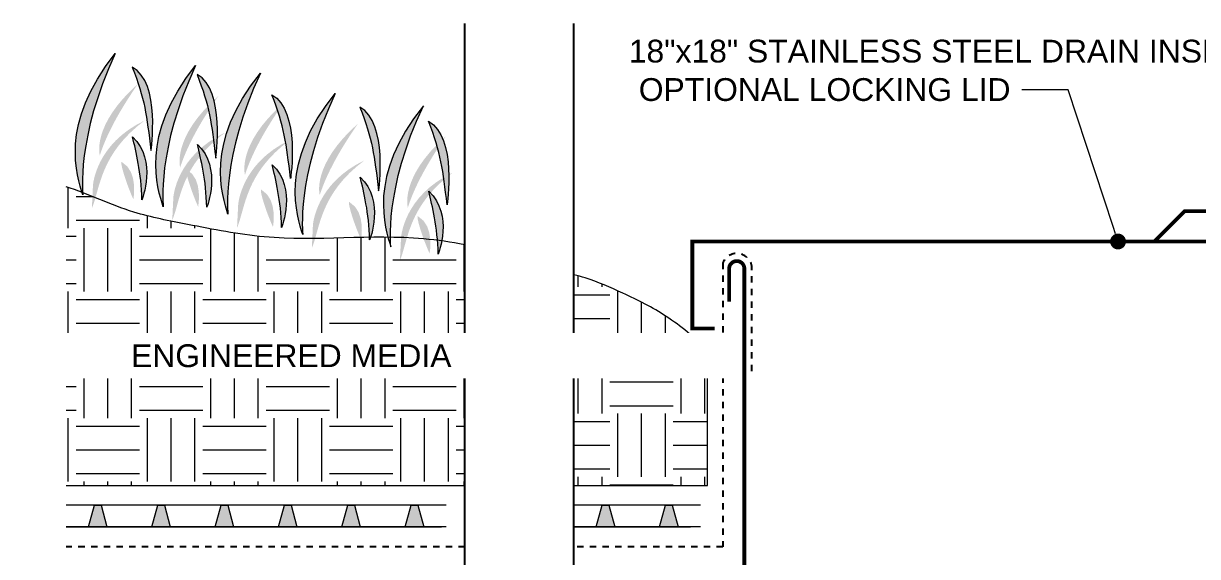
# Model space of a CAD drawing. Header units: inches. Extents: x 413.3 to 509.9, y 60.3 to 83.2.
# Drawn here: x 432.39 to 450.92, y 74.82 to 83.24 of the extents above; entities that cross this region are included whole.
import ezdxf
from ezdxf import colors
from ezdxf.entities.mleader import LeaderData, LeaderLine
from ezdxf.math import Vec2, Vec3

# ---------------------------------------------------------------- set-up
doc = ezdxf.new("R2010")
doc.units = ezdxf.units.IN
doc.header["$MEASUREMENT"] = 0
doc.linetypes.add('Dash', pattern=[0.25, 0.125, -0.125])
for name, color, linetype, lineweight in [('BP Drainage Mat', 191, 'Continuous', 0), ('BP Others', 190, 'Continuous', 0), ('BP Text', 20, 'Continuous', 0)]:
    doc.layers.add(name, color=color, linetype=linetype, lineweight=lineweight)
doc.layers.add('BP Metal', color=17, linetype='Continuous', true_color=0x803345)
doc.styles.get("Standard").update_dxf_attribs({"font": 'ARIALN.TTF'})

# ---------------------------------------------------------------- blocks, each defined once
blk = doc.blocks.new('_Dot')
at = {"color": 0, "linetype": 'ByBlock', "lineweight": -2}
blk.add_line((-0.5, 0), (-1, 0), dxfattribs=at)
at = {"color": 0, "linetype": 'ByBlock', "const_width": 0.5}
blk.add_lwpolyline([(-0.25, 0, 1), (0.25, 0, 1)], format="xyb", close=True, dxfattribs=at)
blk = doc.blocks.new('*U23')
at = {"layer": 'BP Drainage Mat'}
h = blk.add_hatch(color=256, dxfattribs=at)
h.dxf.hatch_style = 1
h.paths.add_polyline_path([(0.5, 0.343), (0.553, 0.343), (0.645, 0), (0.5, 0), (0.355, 0), (0.447, 0.343)])
at = {"layer": 'BP Drainage Mat', "linetype": 'Continuous'}
for points in [[(1, 0.343), (0, 0.343)], [(1, 0), (0, 0)]]:
    blk.add_lwpolyline(points, dxfattribs=at)
blk.add_lwpolyline([(0.5, 0.343), (0.553, 0.343), (0.645, 0), (0.5, 0), (0.355, 0), (0.447, 0.343)], close=True, dxfattribs=at)
blk = doc.blocks.new('*U24')
at = {"layer": 'BP Drainage Mat', "color": 0, "linetype": 'ByBlock', "lineweight": -2, "transparency": 16777216}
for p in [(433.062, 75.288), (434.062, 75.288), (435.062, 75.288), (436.062, 75.288), (437.062, 75.288), (438.062, 75.288)]:
    blk.add_blockref('*U23', p, dxfattribs=at)
blk = doc.blocks.new('*U25')
at = {"layer": 'BP Drainage Mat'}
h = blk.add_hatch(color=256, dxfattribs=at)
h.dxf.hatch_style = 1
h.paths.add_polyline_path([(0.5, 0.343), (0.553, 0.343), (0.645, 0), (0.5, 0), (0.355, 0), (0.447, 0.343)])
at = {"layer": 'BP Drainage Mat', "linetype": 'Continuous'}
for points in [[(1, 0.343), (0, 0.343)], [(1, 0), (0, 0)]]:
    blk.add_lwpolyline(points, dxfattribs=at)
blk.add_lwpolyline([(0.5, 0.343), (0.553, 0.343), (0.645, 0), (0.5, 0), (0.355, 0), (0.447, 0.343)], close=True, dxfattribs=at)
blk = doc.blocks.new('*U26')
at = {"layer": 'BP Drainage Mat', "color": 0, "linetype": 'ByBlock', "lineweight": -2, "transparency": 16777216}
for p in [(441.077, 75.288), (442.077, 75.288)]:
    blk.add_blockref('*U25', p, dxfattribs=at)

msp = doc.modelspace()

# ---------------------------------------------------------------- hatches: boundary and pattern name
at = {"layer": 'BP Others'}
h = msp.add_hatch(color=73, dxfattribs=at)
h.dxf.hatch_style = 2
edge = h.paths.add_edge_path()
edge.add_spline(control_points=[(433.327, 80.535), (433.327, 80.535), (433.217, 81.441), (433.84, 82.766), (432.94, 81.651), (433.24, 80.823), (433.327, 80.535)], knot_values=[0, 0, 0, 0, 1, 1, 1, 2, 2, 2, 2], degree=3, periodic=0)
h = msp.add_hatch(color=73, dxfattribs=at)
h.dxf.hatch_style = 2
edge = h.paths.add_edge_path()
edge.add_spline(control_points=[(434.403, 81.232), (434.403, 81.232), (434.562, 82.306), (434.107, 82.553), (434.305, 82.05), (434.334, 81.788), (434.403, 81.232)], knot_values=[0, 0, 0, 0, 1, 1, 1, 2, 2, 2, 2], degree=3, periodic=0)
h = msp.add_hatch(color=73, dxfattribs=at)
h.dxf.hatch_style = 2
edge = h.paths.add_edge_path()
edge.add_spline(control_points=[(434.596, 80.344), (434.596, 80.344), (434.485, 81.25), (435.108, 82.575), (434.209, 81.46), (434.509, 80.632), (434.596, 80.344)], knot_values=[0, 0, 0, 0, 1, 1, 1, 2, 2, 2, 2], degree=3, periodic=0)
h = msp.add_hatch(color=73, dxfattribs=at)
h.dxf.hatch_style = 2
edge = h.paths.add_edge_path()
edge.add_spline(control_points=[(433.595, 81.157), (433.595, 81.157), (433.46, 81.632), (434.196, 82.285), (433.986, 81.977), (433.73, 81.575), (433.595, 81.157)], knot_values=[0, 0, 0, 0, 1, 1, 1, 2, 2, 2, 2], degree=3, periodic=0)
h = msp.add_hatch(color=73, dxfattribs=at)
h.dxf.hatch_style = 2
edge = h.paths.add_edge_path()
edge.add_spline(control_points=[(435.425, 81.115), (435.425, 81.115), (435.585, 82.19), (435.13, 82.436), (435.328, 81.933), (435.357, 81.671), (435.425, 81.115)], knot_values=[0, 0, 0, 0, 1, 1, 1, 2, 2, 2, 2], degree=3, periodic=0)
h = msp.add_hatch(color=73, dxfattribs=at)
h.dxf.hatch_style = 2
edge = h.paths.add_edge_path()
edge.add_spline(control_points=[(435.618, 80.227), (435.618, 80.227), (435.508, 81.133), (436.131, 82.458), (435.232, 81.344), (435.532, 80.515), (435.618, 80.227)], knot_values=[0, 0, 0, 0, 1, 1, 1, 2, 2, 2, 2], degree=3, periodic=0)
h = msp.add_hatch(color=73, dxfattribs=at)
h.dxf.hatch_style = 2
edge = h.paths.add_edge_path()
edge.add_spline(control_points=[(436.606, 80.794), (436.606, 80.794), (436.765, 81.869), (436.31, 82.115), (436.508, 81.612), (436.538, 81.35), (436.606, 80.794)], knot_values=[0, 0, 0, 0, 1, 1, 1, 2, 2, 2, 2], degree=3, periodic=0)
h = msp.add_hatch(color=73, dxfattribs=at)
h.dxf.hatch_style = 2
edge = h.paths.add_edge_path()
edge.add_spline(control_points=[(436.799, 79.907), (436.799, 79.907), (436.688, 80.813), (437.312, 82.137), (436.412, 81.023), (436.712, 80.195), (436.799, 79.907)], knot_values=[0, 0, 0, 0, 1, 1, 1, 2, 2, 2, 2], degree=3, periodic=0)
h = msp.add_hatch(color=73, dxfattribs=at)
h.dxf.hatch_style = 2
edge = h.paths.add_edge_path()
edge.add_spline(control_points=[(434.863, 80.966), (434.863, 80.966), (434.729, 81.441), (435.465, 82.094), (435.255, 81.786), (434.999, 81.384), (434.863, 80.966)], knot_values=[0, 0, 0, 0, 1, 1, 1, 2, 2, 2, 2], degree=3, periodic=0)
h = msp.add_hatch(color=73, dxfattribs=at)
h.dxf.hatch_style = 2
edge = h.paths.add_edge_path()
edge.add_spline(control_points=[(435.886, 80.849), (435.886, 80.849), (435.751, 81.324), (436.488, 81.977), (436.278, 81.669), (436.022, 81.267), (435.886, 80.849)], knot_values=[0, 0, 0, 0, 1, 1, 1, 2, 2, 2, 2], degree=3, periodic=0)
h = msp.add_hatch(color=73, dxfattribs=at)
h.dxf.hatch_style = 2
edge = h.paths.add_edge_path()
edge.add_spline(control_points=[(437.996, 80.598), (437.996, 80.598), (438.155, 81.673), (437.7, 81.919), (437.899, 81.416), (437.928, 81.154), (437.996, 80.598)], knot_values=[0, 0, 0, 0, 1, 1, 1, 2, 2, 2, 2], degree=3, periodic=0)
h = msp.add_hatch(color=73, dxfattribs=at)
h.dxf.hatch_style = 2
edge = h.paths.add_edge_path()
edge.add_spline(control_points=[(438.189, 79.71), (438.189, 79.71), (438.079, 80.617), (438.702, 81.941), (437.802, 80.827), (438.102, 79.998), (438.189, 79.71)], knot_values=[0, 0, 0, 0, 1, 1, 1, 2, 2, 2, 2], degree=3, periodic=0)
h = msp.add_hatch(color=73, dxfattribs=at)
h.dxf.hatch_style = 2
edge = h.paths.add_edge_path()
edge.add_spline(control_points=[(433.487, 80.684), (433.487, 80.684), (433.527, 81.34), (434.302, 81.707), (433.596, 81.18), (433.602, 80.635), (433.47, 80.32), (433.47, 80.32), (433.487, 80.684), (433.487, 80.684)], knot_values=[0, 0, 0, 0, 1, 1, 1, 2, 2, 2, 3, 3, 3, 3], degree=3, periodic=0)
h = msp.add_hatch(color=73, dxfattribs=at)
h.dxf.hatch_style = 2
edge = h.paths.add_edge_path()
edge.add_spline(control_points=[(437.066, 80.529), (437.066, 80.529), (436.932, 81.004), (437.668, 81.657), (437.458, 81.348), (437.202, 80.947), (437.066, 80.529)], knot_values=[0, 0, 0, 0, 1, 1, 1, 2, 2, 2, 2], degree=3, periodic=0)
h = msp.add_hatch(color=73, dxfattribs=at)
h.dxf.hatch_style = 2
edge = h.paths.add_edge_path()
edge.add_spline(control_points=[(439.078, 80.374), (439.078, 80.374), (439.238, 81.449), (438.783, 81.696), (438.981, 81.192), (439.01, 80.93), (439.078, 80.374)], knot_values=[0, 0, 0, 0, 1, 1, 1, 2, 2, 2, 2], degree=3, periodic=0)
h = msp.add_hatch(color=73, dxfattribs=at)
h.dxf.hatch_style = 2
edge = h.paths.add_edge_path()
edge.add_spline(control_points=[(434.26, 80.455), (434.26, 80.455), (434.507, 81.072), (434.113, 81.448), (434.166, 81.213), (434.251, 80.889), (434.26, 80.455)], knot_values=[0, 0, 0, 0, 1, 1, 1, 2, 2, 2, 2], degree=3, periodic=0)
h = msp.add_hatch(color=73, dxfattribs=at)
h.dxf.hatch_style = 2
edge = h.paths.add_edge_path()
edge.add_spline(control_points=[(434.756, 80.493), (434.756, 80.493), (434.796, 81.149), (435.571, 81.516), (434.864, 80.989), (434.871, 80.444), (434.738, 80.129), (434.738, 80.129), (434.756, 80.493), (434.756, 80.493)], knot_values=[0, 0, 0, 0, 1, 1, 1, 2, 2, 2, 3, 3, 3, 3], degree=3, periodic=0)
h = msp.add_hatch(color=73, dxfattribs=at)
h.dxf.hatch_style = 2
edge = h.paths.add_edge_path()
edge.add_spline(control_points=[(435.779, 80.376), (435.779, 80.376), (435.819, 81.032), (436.594, 81.399), (435.887, 80.872), (435.894, 80.327), (435.761, 80.012), (435.761, 80.012), (435.779, 80.376), (435.779, 80.376)], knot_values=[0, 0, 0, 0, 1, 1, 1, 2, 2, 2, 3, 3, 3, 3], degree=3, periodic=0)
h = msp.add_hatch(color=73, dxfattribs=at)
h.dxf.hatch_style = 2
edge = h.paths.add_edge_path()
edge.add_spline(control_points=[(438.457, 80.333), (438.457, 80.333), (438.322, 80.807), (439.058, 81.461), (438.848, 81.152), (438.592, 80.75), (438.457, 80.333)], knot_values=[0, 0, 0, 0, 1, 1, 1, 2, 2, 2, 2], degree=3, periodic=0)
h = msp.add_hatch(color=73, dxfattribs=at)
h.dxf.hatch_style = 2
edge = h.paths.add_edge_path()
edge.add_spline(control_points=[(435.283, 80.339), (435.283, 80.339), (435.53, 80.955), (435.136, 81.331), (435.189, 81.096), (435.274, 80.772), (435.283, 80.339)], knot_values=[0, 0, 0, 0, 1, 1, 1, 2, 2, 2, 2], degree=3, periodic=0)
h = msp.add_hatch(color=73, dxfattribs=at)
h.dxf.hatch_style = 2
edge = h.paths.add_edge_path()
edge.add_spline(control_points=[(434.124, 80.463), (434.124, 80.463), (434.21, 80.898), (433.947, 81.049), (433.899, 81.104), (433.984, 80.778), (434.124, 80.463)], knot_values=[0, 0, 0, 0, 1, 1, 1, 2, 2, 2, 2], degree=3, periodic=0)
h = msp.add_hatch(color=73, dxfattribs=at)
h.dxf.hatch_style = 2
edge = h.paths.add_edge_path()
edge.add_spline(control_points=[(435.147, 80.346), (435.147, 80.346), (435.233, 80.781), (434.97, 80.932), (434.922, 80.987), (435.007, 80.661), (435.147, 80.346)], knot_values=[0, 0, 0, 0, 1, 1, 1, 2, 2, 2, 2], degree=3, periodic=0)
h = msp.add_hatch(color=73, dxfattribs=at)
h.dxf.hatch_style = 2
edge = h.paths.add_edge_path()
edge.add_spline(control_points=[(436.464, 80.018), (436.464, 80.018), (436.71, 80.634), (436.317, 81.01), (436.369, 80.775), (436.455, 80.451), (436.464, 80.018)], knot_values=[0, 0, 0, 0, 1, 1, 1, 2, 2, 2, 2], degree=3, periodic=0)
h = msp.add_hatch(color=73, dxfattribs=at)
h.dxf.hatch_style = 2
edge = h.paths.add_edge_path()
edge.add_spline(control_points=[(436.959, 80.056), (436.959, 80.056), (436.999, 80.712), (437.774, 81.079), (437.067, 80.552), (437.074, 80.007), (436.942, 79.692), (436.942, 79.692), (436.959, 80.056), (436.959, 80.056)], knot_values=[0, 0, 0, 0, 1, 1, 1, 2, 2, 2, 3, 3, 3, 3], degree=3, periodic=0)
h = msp.add_hatch(color=73, dxfattribs=at)
h.dxf.hatch_style = 2
edge = h.paths.add_edge_path()
edge.add_spline(control_points=[(437.854, 79.822), (437.854, 79.822), (438.1, 80.438), (437.707, 80.814), (437.759, 80.579), (437.845, 80.255), (437.854, 79.822)], knot_values=[0, 0, 0, 0, 1, 1, 1, 2, 2, 2, 2], degree=3, periodic=0)
h = msp.add_hatch(color=73, dxfattribs=at)
h.dxf.hatch_style = 2
edge = h.paths.add_edge_path()
edge.add_spline(control_points=[(438.35, 79.859), (438.35, 79.859), (438.389, 80.515), (439.164, 80.883), (438.458, 80.356), (438.464, 79.811), (438.332, 79.495), (438.332, 79.495), (438.35, 79.859), (438.35, 79.859)], knot_values=[0, 0, 0, 0, 1, 1, 1, 2, 2, 2, 3, 3, 3, 3], degree=3, periodic=0)
h = msp.add_hatch(dxfattribs=at)
h.set_pattern_fill('EARTH', color=256, scale=4)
h.set_pattern_definition([(0, (-1222.779, 12.1299), (1, 1), [1, -1]), (0, (-1222.779, 12.5049), (1, 1), [1, -1]), (0, (-1222.779, 12.8799), (1, 1), [1, -1]), (90, (-1222.654, 13.0049), (-1, 1), [1, -1]), (90, (-1222.279, 13.0049), (-1, 1), [1, -1]), (90, (-1221.904, 13.0049), (-1, 1), [1, -1])])
edge = h.paths.add_edge_path()
edge.add_spline(control_points=[(439.356, 79.744), (439.14, 79.786), (438.099, 79.941), (436.608, 79.739), (435.097, 80.046), (434.037, 80.245), (433.421, 80.543), (433.062, 80.662)], knot_values=[0.444184, 0.444184, 0.444184, 0.444184, 0.609848, 1.238528, 1.544532, 1.76236, 2.046359, 2.046359, 2.046359, 2.046359], degree=3, periodic=0)
edge.add_line((433.062, 80.662), (433.062, 75.944))
edge.add_line((433.062, 75.944), (439.356, 75.944))
edge.add_line((439.356, 75.944), (439.356, 79.744))
h = msp.add_hatch(color=73, dxfattribs=at)
h.dxf.hatch_style = 2
edge = h.paths.add_edge_path()
edge.add_spline(control_points=[(436.328, 80.026), (436.328, 80.026), (436.413, 80.46), (436.15, 80.611), (436.102, 80.666), (436.187, 80.34), (436.328, 80.026)], knot_values=[0, 0, 0, 0, 1, 1, 1, 2, 2, 2, 2], degree=3, periodic=0)
h = msp.add_hatch(color=73, dxfattribs=at)
h.dxf.hatch_style = 2
edge = h.paths.add_edge_path()
edge.add_spline(control_points=[(437.718, 79.829), (437.718, 79.829), (437.803, 80.264), (437.541, 80.415), (437.492, 80.47), (437.577, 80.144), (437.718, 79.829)], knot_values=[0, 0, 0, 0, 1, 1, 1, 2, 2, 2, 2], degree=3, periodic=0)
h = msp.add_hatch(color=73, dxfattribs=at)
h.dxf.hatch_style = 2
edge = h.paths.add_edge_path()
edge.add_spline(control_points=[(438.936, 79.598), (438.936, 79.598), (439.183, 80.215), (438.789, 80.591), (438.842, 80.355), (438.927, 80.032), (438.936, 79.598)], knot_values=[0, 0, 0, 0, 1, 1, 1, 2, 2, 2, 2], degree=3, periodic=0)
h = msp.add_hatch(color=73, dxfattribs=at)
h.dxf.hatch_style = 2
edge = h.paths.add_edge_path()
edge.add_spline(control_points=[(438.8, 79.606), (438.8, 79.606), (438.886, 80.04), (438.623, 80.191), (438.575, 80.247), (438.66, 79.92), (438.8, 79.606)], knot_values=[0, 0, 0, 0, 1, 1, 1, 2, 2, 2, 2], degree=3, periodic=0)
h = msp.add_hatch(dxfattribs=at)
h.set_pattern_fill('EARTH', color=256, scale=4, style=0, double=1)
h.set_pattern_definition([(0, (400.6466, 52.2018), (1, 1), [1, -1]), (0, (400.6466, 52.5768), (1, 1), [1, -1]), (0, (400.6466, 52.9518), (1, 1), [1, -1]), (90, (400.7716, 53.0768), (-1, 1), [1, -1]), (90, (401.1466, 53.0768), (-1, 1), [1, -1]), (90, (401.5216, 53.0768), (-1, 1), [1, -1])])
h.paths.add_polyline_path([(443.188, 75.944), (443.188, 78.093), (443.187, 78.094), (443.179, 78.101), (443.171, 78.108), (443.164, 78.114), (443.156, 78.121), (443.149, 78.128), (443.141, 78.135), (443.133, 78.141), (443.126, 78.148), (443.118, 78.155), (443.11, 78.162), (443.103, 78.168), (443.095, 78.175), (443.087, 78.182), (443.08, 78.189), (443.072, 78.195), (443.064, 78.202), (443.057, 78.209), (443.049, 78.215), (443.041, 78.222), (443.034, 78.229), (443.026, 78.235), (443.018, 78.242), (443.011, 78.249), (443.003, 78.255), (442.995, 78.262), (442.987, 78.268), (442.98, 78.275), (442.972, 78.282), (442.964, 78.288), (442.956, 78.295), (442.948, 78.301), (442.941, 78.308), (442.933, 78.314), (442.925, 78.321), (442.917, 78.327), (442.909, 78.334), (442.902, 78.34), (442.894, 78.347), (442.886, 78.353), (442.878, 78.36), (442.87, 78.366), (442.862, 78.372), (442.854, 78.379), (442.846, 78.385), (442.838, 78.391), (442.831, 78.398), (442.823, 78.404), (442.815, 78.41), (442.807, 78.417), (442.799, 78.423), (442.791, 78.429), (442.783, 78.435), (442.775, 78.442), (442.767, 78.448), (442.759, 78.454), (442.751, 78.46), (442.743, 78.466), (442.734, 78.472), (442.726, 78.478), (442.718, 78.484), (442.71, 78.491), (442.702, 78.497), (442.694, 78.503), (442.686, 78.509), (442.677, 78.515), (442.669, 78.52), (442.661, 78.526), (442.653, 78.532), (442.645, 78.538), (442.636, 78.544), (442.628, 78.55), (442.62, 78.556), (442.611, 78.561), (442.603, 78.567), (442.595, 78.573), (442.586, 78.579), (442.578, 78.584), (442.57, 78.59), (442.561, 78.596), (442.553, 78.601), (442.544, 78.607), (442.536, 78.612), (442.528, 78.618), (442.519, 78.624), (442.511, 78.629), (442.502, 78.634), (442.493, 78.64), (442.485, 78.645), (442.476, 78.651), (442.468, 78.656), (442.459, 78.661), (442.45, 78.667), (442.442, 78.672), (442.433, 78.677), (442.425, 78.683), (442.416, 78.688), (442.407, 78.693), (442.398, 78.698), (442.39, 78.703), (442.381, 78.708), (442.372, 78.714), (442.363, 78.719), (442.355, 78.724), (442.346, 78.729), (442.337, 78.734), (442.328, 78.739), (442.319, 78.744), (442.31, 78.749), (442.302, 78.754), (442.293, 78.759), (442.284, 78.764), (442.275, 78.768), (442.266, 78.773), (442.257, 78.778), (442.248, 78.783), (442.239, 78.788), (442.23, 78.793), (442.221, 78.797), (442.212, 78.802), (442.203, 78.807), (442.194, 78.812), (442.185, 78.816), (442.176, 78.821), (442.167, 78.826), (442.158, 78.83), (442.149, 78.835), (442.14, 78.84), (442.131, 78.844), (442.122, 78.849), (442.113, 78.854), (442.104, 78.858), (442.095, 78.863), (442.086, 78.867), (442.076, 78.872), (442.067, 78.876), (442.058, 78.881), (442.049, 78.885), (442.04, 78.89), (442.031, 78.894), (442.022, 78.899), (442.013, 78.903), (442.003, 78.908), (441.994, 78.912), (441.985, 78.917), (441.976, 78.921), (441.967, 78.925), (441.957, 78.93), (441.948, 78.934), (441.939, 78.939), (441.93, 78.943), (441.921, 78.947), (441.911, 78.952), (441.902, 78.956), (441.893, 78.96), (441.884, 78.965), (441.875, 78.969), (441.865, 78.973), (441.856, 78.978), (441.847, 78.982), (441.838, 78.986), (441.829, 78.99), (441.819, 78.995), (441.81, 78.999), (441.801, 79.003), (441.792, 79.007), (441.782, 79.012), (441.773, 79.016), (441.764, 79.02), (441.755, 79.024), (441.745, 79.029), (441.736, 79.033), (441.727, 79.037), (441.718, 79.041), (441.708, 79.045), (441.699, 79.049), (441.69, 79.053), (441.68, 79.058), (441.671, 79.062), (441.662, 79.066), (441.653, 79.07), (441.643, 79.074), (441.634, 79.078), (441.625, 79.082), (441.615, 79.086), (441.606, 79.09), (441.597, 79.094), (441.587, 79.098), (441.578, 79.102), (441.568, 79.105), (441.559, 79.109), (441.55, 79.113), (441.54, 79.117), (441.531, 79.121), (441.521, 79.125), (441.512, 79.128), (441.503, 79.132), (441.493, 79.136), (441.484, 79.14), (441.474, 79.143), (441.465, 79.147), (441.455, 79.151), (441.446, 79.154), (441.436, 79.158), (441.427, 79.161), (441.417, 79.165), (441.408, 79.168), (441.398, 79.172), (441.389, 79.175), (441.379, 79.179), (441.37, 79.182), (441.36, 79.186), (441.35, 79.189), (441.341, 79.192), (441.331, 79.196), (441.321, 79.199), (441.312, 79.202), (441.302, 79.205), (441.292, 79.208), (441.283, 79.212), (441.273, 79.215), (441.263, 79.218), (441.254, 79.221), (441.244, 79.224), (441.234, 79.227), (441.224, 79.23), (441.215, 79.233), (441.205, 79.236), (441.195, 79.238), (441.185, 79.241), (441.175, 79.244), (441.165, 79.247), (441.156, 79.25), (441.146, 79.253), (441.136, 79.255), (441.126, 79.258), (441.116, 79.261), (441.106, 79.264), (441.097, 79.267), (441.087, 79.269), (441.077, 79.272), (441.077, 75.944)])

# ---------------------------------------------------------------- linework, layer by layer
at = {"linetype": 'Continuous'}
for points in [[(439.356, 65.187), (439.356, 72.784), (439.905, 72.984), (438.806, 73.384), (439.356, 73.584), (439.356, 83.241)], [(441.077, 65.187), (441.077, 72.784), (441.626, 72.984), (440.527, 73.384), (441.077, 73.584), (441.077, 83.241)]]:
    msp.add_lwpolyline(points, dxfattribs=at)
at = {"linetype": 'Dash', "ltscale": 0.5}
msp.add_lwpolyline([(443.889, 77.746), (443.889, 79.367, 0.816117), (443.428, 79.461), (443.428, 74.975), (441.077, 74.975)], format="xyb", dxfattribs=at)
msp.add_lwpolyline([(439.356, 74.975), (433.062, 74.975)], dxfattribs=at)
at = {"layer": 'BP Drainage Mat'}
for p, q in [((433.062, 75.288), (438.991, 75.288)), ((441.077, 75.288), (442.918, 75.288))]:
    msp.add_line(p, q, dxfattribs=at)
at = {"layer": 'BP Metal', "const_width": 0.06}
msp.add_lwpolyline([(441.077, 71.225), (443.769, 70.989), (443.769, 79.367, 1), (443.529, 79.367), (443.529, 78.848)], format="xyb", dxfattribs=at)
at = {"layer": 'BP Others', "const_width": 0.06}
for points in [[(454.268, 80.276), (450.721, 80.276), (450.241, 79.796)], [(465.237, 78.421), (465.588, 78.421), (465.588, 79.796), (442.948, 79.796), (442.948, 78.421), (443.299, 78.421)]]:
    msp.add_lwpolyline(points, dxfattribs=at)
at = {"layer": 'BP Others'}
for points in [[(443.188, 75.944), (443.188, 78.093)], [(433.062, 75.944), (439.356, 75.944)], [(441.077, 75.944), (443.188, 75.944)]]:
    msp.add_lwpolyline(points, dxfattribs=at)
at = {"layer": 'BP Others', "color": 73}
for points in [[(433.327, 80.535), (433.327, 80.535), (433.217, 81.441), (433.84, 82.766), (432.94, 81.651), (433.24, 80.823), (433.327, 80.535)], [(434.596, 80.344), (434.596, 80.344), (434.485, 81.25), (435.108, 82.575), (434.209, 81.46), (434.509, 80.632), (434.596, 80.344)], [(435.618, 80.227), (435.618, 80.227), (435.508, 81.133), (436.131, 82.458), (435.232, 81.344), (435.532, 80.515), (435.618, 80.227)], [(436.606, 80.794), (436.606, 80.794), (436.765, 81.869), (436.31, 82.115), (436.508, 81.612), (436.538, 81.35), (436.606, 80.794)], [(436.799, 79.907), (436.799, 79.907), (436.688, 80.813), (437.312, 82.137), (436.412, 81.023), (436.712, 80.195), (436.799, 79.907)], [(439.078, 80.374), (439.078, 80.374), (439.238, 81.449), (438.783, 81.696), (438.981, 81.192), (439.01, 80.93), (439.078, 80.374)], [(434.26, 80.455), (434.26, 80.455), (434.507, 81.072), (434.113, 81.448), (434.166, 81.213), (434.251, 80.889), (434.26, 80.455)], [(435.283, 80.339), (435.283, 80.339), (435.53, 80.955), (435.136, 81.331), (435.189, 81.096), (435.274, 80.772), (435.283, 80.339)], [(436.464, 80.018), (436.464, 80.018), (436.71, 80.634), (436.317, 81.01), (436.369, 80.775), (436.455, 80.451), (436.464, 80.018)], [(437.854, 79.822), (437.854, 79.822), (438.1, 80.438), (437.707, 80.814), (437.759, 80.579), (437.845, 80.255), (437.854, 79.822)], [(438.936, 79.598), (438.936, 79.598), (439.183, 80.215), (438.789, 80.591), (438.842, 80.355), (438.927, 80.032), (438.936, 79.598)]]:
    msp.add_open_spline(points, degree=3, knots=[0, 0, 0, 0, 1, 1, 1, 2, 2, 2, 2], dxfattribs=at)
for points in [[(434.403, 81.232), (434.403, 81.232), (434.562, 82.306), (434.107, 82.553)], [(434.107, 82.553), (434.305, 82.05), (434.334, 81.788), (434.403, 81.232)], [(435.425, 81.115), (435.425, 81.115), (435.585, 82.19), (435.13, 82.436)], [(435.13, 82.436), (435.328, 81.933), (435.357, 81.671), (435.425, 81.115)], [(437.996, 80.598), (437.996, 80.598), (438.155, 81.673), (437.7, 81.919)], [(437.7, 81.919), (437.899, 81.416), (437.928, 81.154), (437.996, 80.598)], [(438.702, 81.941), (437.802, 80.827), (438.102, 79.998), (438.189, 79.71)], [(438.189, 79.71), (438.189, 79.71), (438.079, 80.617), (438.702, 81.941)]]:
    msp.add_open_spline(points, degree=3, dxfattribs=at)
at = {"layer": 'BP Others'}
for points, knots in [([(439.356, 79.744), (439.14, 79.786), (438.099, 79.941), (436.608, 79.739), (435.097, 80.046), (434.037, 80.245), (433.421, 80.543), (433.062, 80.662)], [0.444184, 0.444184, 0.444184, 0.444184, 0.609848, 1.238528, 1.544532, 1.76236, 2.046359, 2.046359, 2.046359, 2.046359]), ([(443.188, 78.093), (442.979, 78.279), (442.571, 78.629), (441.894, 78.966), (441.405, 79.181), (441.137, 79.255), (441.077, 79.272)], [0.0401076, 0.0401076, 0.0401076, 0.0401076, 0.2490869, 0.4429572, 0.6033195, 0.649824, 0.649824, 0.649824, 0.649824])]:
    msp.add_open_spline(points, degree=3, knots=knots, dxfattribs=at)

# ---------------------------------------------------------------- block references
at = {"layer": 'BP Drainage Mat'}
for name in ['*U24', '*U26']:
    msp.add_blockref(name, (0, 0), dxfattribs=at)

# ---------------------------------------------------------------- leaders
at = {"layer": 'BP Text'}
ml = msp.add_multileader_mtext('Standard', dxfattribs=at)
ml.set_content('\\A1;{\\fArial|b0|i0|c0|p34;OPTIONAL LOCKING LID}', color=256)
ml.set_leader_properties(color=256, lineweight=0)
ml.set_arrow_properties(name='DOT')
ml.build(insert=Vec2(0, 0))
ml.multileader.update_dxf_attribs({"text_left_attachment_type": 2, "text_right_attachment_type": 2, "dogleg_length": 0.36, "arrow_head_size": 0.25, "scale": 4})
ctx = ml.context
ctx.base_point, ctx.scale, ctx.char_height, ctx.arrow_head_size, ctx.landing_gap_size, ctx.plane_origin = Vec3(441.972, 82.191), 4, 0.36, 0.25, 0.18, Vec3(511.805, 84.324)
ctx.left_attachment, ctx.right_attachment, ctx.text_align_type = 2, 2, 2
notes = []
notes.append((ctx, [(0, (1, 1, 0), (448.881, 82.191), (-1, 0), 0.731, [(1, [(449.667, 79.796)], 0, [])])]))
ctx.mtext.insert, ctx.mtext.width, ctx.mtext.alignment, ctx.mtext.flow_direction = Vec3(447.97, 82.377), 8.51843, 3, 5
for ctx, leaders in notes:
    for number, flags, end, landing, length, lines in leaders:
        leader = LeaderData()
        leader.index, (leader.has_last_leader_line, leader.has_dogleg_vector, leader.attachment_direction) = number, flags
        leader.last_leader_point, leader.dogleg_vector, leader.dogleg_length = Vec3(end), Vec3(landing), length
        for number, points, colour, breaks in lines:
            line = LeaderLine()
            line.index, line.vertices, line.color, line.breaks = number, Vec3.list(points), colors.encode_raw_color(colour), breaks
            leader.lines.append(line)
        ctx.leaders.append(leader)

# ---------------------------------------------------------------- next in the draw order: leaders
ml = msp.add_multileader_mtext('Standard', dxfattribs=at)
ml.set_content('\\A1;{\\fArial|b0|i0|c0|p34;ENGINEERED MEDIA}', color=256)
ml.set_leader_properties(color=256, lineweight=0)
ml.set_arrow_properties(name='DOT')
ml.build(insert=Vec2(0, 0))
ml.multileader.update_dxf_attribs({"text_left_attachment_type": 2, "text_right_attachment_type": 2, "dogleg_length": 0.36, "arrow_head_size": 0.25, "scale": 4})
ctx = ml.context
ctx.base_point, ctx.scale, ctx.char_height, ctx.arrow_head_size, ctx.landing_gap_size, ctx.plane_origin = Vec3(434.808, 77.689), 4, 0.36, 0.25, 0.18, Vec3(445.463, 82.842)
ctx.left_attachment, ctx.right_attachment, ctx.text_align_type = 2, 2, 1
ctx.mtext.insert, ctx.mtext.width, ctx.mtext.defined_height, ctx.mtext.alignment, ctx.mtext.flow_direction = Vec3(436.617, 78.172), 3.3411, 0.273, 2, 5
ctx.mtext.has_bg_fill, ctx.mtext.bg_color, ctx.mtext.bg_scale_factor, ctx.mtext.bg_transparency, ctx.mtext.use_window_bg_color = 1, -1027028792, 1.5, 0, 1

# ---------------------------------------------------------------- next in the draw order: leaders
ml = msp.add_multileader_mtext('Standard', dxfattribs=at)
ml.set_content('\\A1;{\\fArial|b0|i0|c0|p34;18"x18" STAINLESS STEEL DRAIN INSPECTION BOX WITH SLOTTED DRAINAGE}', color=256)
ml.set_leader_properties(color=256, lineweight=0)
ml.set_arrow_properties(name='DOT')
ml.build(insert=Vec2(0, 0))
ml.multileader.update_dxf_attribs({"text_left_attachment_type": 2, "text_right_attachment_type": 2, "dogleg_length": 0.36, "arrow_head_size": 0.25, "scale": 4})
ctx = ml.context
ctx.base_point, ctx.scale, ctx.char_height, ctx.arrow_head_size, ctx.landing_gap_size, ctx.plane_origin = Vec3(454.422, 82.191), 4, 0.36, 0.25, 0.18, Vec3(515.135, 81.834)
ctx.left_attachment, ctx.right_attachment, ctx.text_align_type = 2, 2, 2
notes = []
notes.append((ctx, [(0, (1, 1, 0), (461.99, 82.191), (-1, 0), 0.731, [(1, [(464.767, 76.577)], 0, [])])]))
ctx.mtext.insert, ctx.mtext.width, ctx.mtext.alignment, ctx.mtext.flow_direction = Vec3(461.079, 82.984), 6.75953, 3, 5
for ctx, leaders in notes:
    for number, flags, end, landing, length, lines in leaders:
        leader = LeaderData()
        leader.index, (leader.has_last_leader_line, leader.has_dogleg_vector, leader.attachment_direction) = number, flags
        leader.last_leader_point, leader.dogleg_vector, leader.dogleg_length = Vec3(end), Vec3(landing), length
        for number, points, colour, breaks in lines:
            line = LeaderLine()
            line.index, line.vertices, line.color, line.breaks = number, Vec3.list(points), colors.encode_raw_color(colour), breaks
            leader.lines.append(line)
        ctx.leaders.append(leader)

doc.saveas('drawing.dxf')
